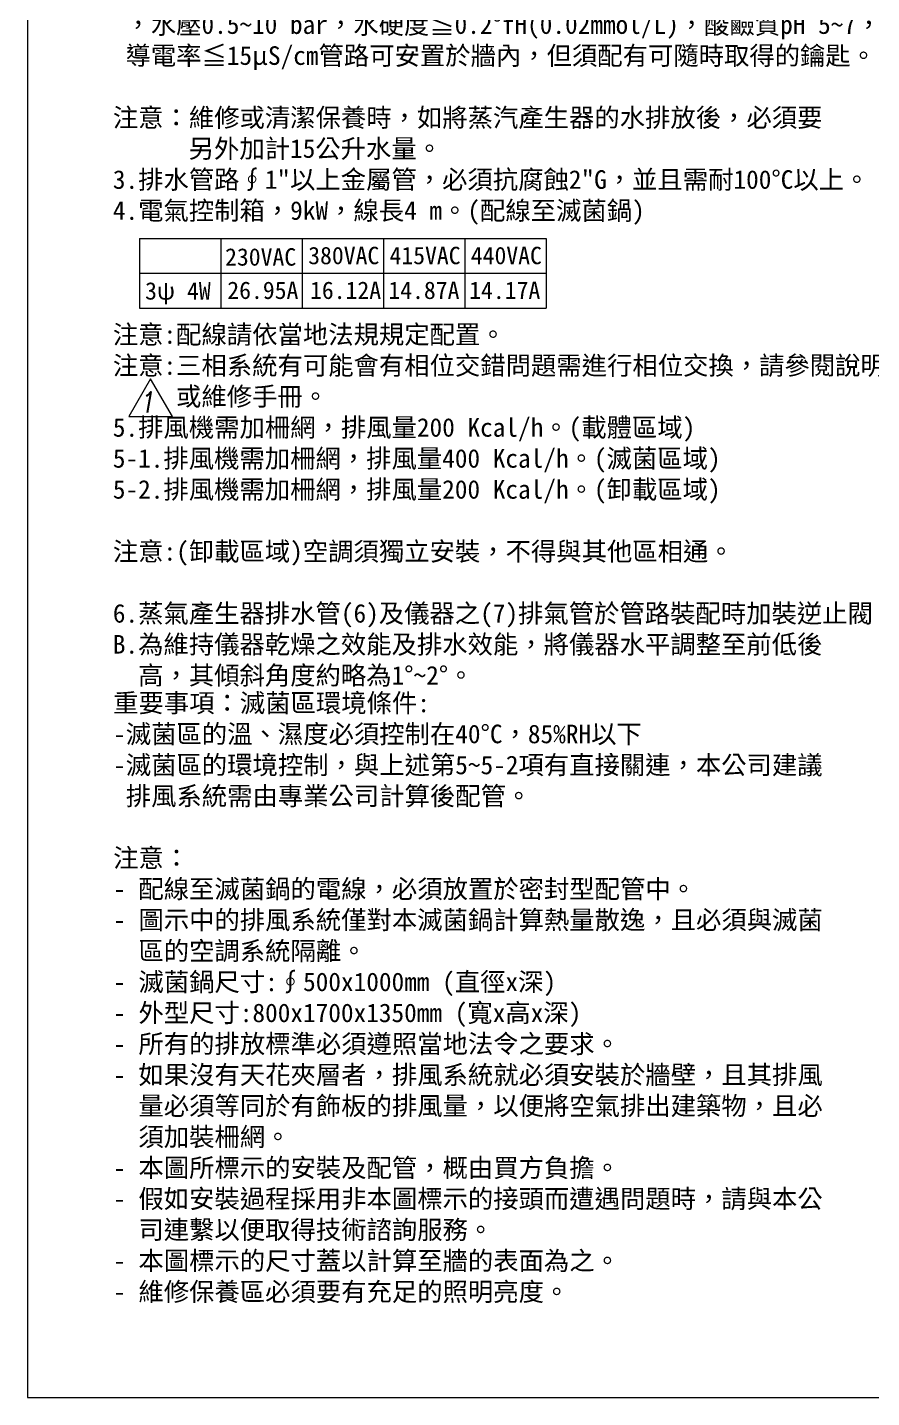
# Model space of a CAD drawing. Header units: millimetres. Extents: x 14345 to 27530, y 147 to 9417.
# Drawn here: x 14345 to 17980, y 147 to 6044 of the extents above; entities that cross this region are included whole.
import ezdxf

# ---------------------------------------------------------------- set-up
doc = ezdxf.new("R2010")
doc.units = ezdxf.units.MM
doc.header["$MEASUREMENT"] = 0
for name, color, linetype, lineweight in [('D', 3, 'Continuous', 13), ('F', 7, 'Continuous', 15), ('T', 4, 'Continuous', 15)]:
    doc.layers.add(name, color=color, linetype=linetype, lineweight=lineweight)
doc.styles.get("Standard").update_dxf_attribs({"font": 'KAIU.TTF'})
doc.styles.add('STU25', font='isocp2.shx')
doc.styles.add('Text', font='romans.shx', dxfattribs={"width": 0.8, "oblique": 10})

msp = doc.modelspace()

# ---------------------------------------------------------------- linework, layer by layer
at = {"layer": 'D'}
for p, q in [((14828.149, 5136.07), (14828.149, 4836.07)), ((14828.149, 5136.07), (16578.149, 5136.07)), ((15178.149, 5136.07), (15178.149, 4836.07)), ((15528.149, 5136.07), (15528.149, 4836.07)), ((15878.149, 5136.07), (15878.149, 4836.07)), ((16228.149, 5136.07), (16228.149, 4836.07)), ((16578.149, 5136.07), (16578.149, 4836.07)), ((14828.149, 4986.07), (16578.149, 4986.07)), ((14828.149, 4836.07), (16578.149, 4836.07))]:
    msp.add_line(p, q, dxfattribs=at)
at = {"layer": 'F', "color": 6}
msp.add_lwpolyline([(14345.274, 9417.389), (14345.274, 147.389), (27530.274, 147.389), (27530.274, 9417.389)], close=True, dxfattribs=at)
msp.add_lwpolyline([(14345.274, 9417.389), (14345.274, 147.389), (27530.274, 147.389), (27530.274, 9417.389)], close=True, dxfattribs=at)
at = {"layer": 'F', "color": 7}
msp.add_lwpolyline([(14875.919, 4531.491), (14782.428, 4369.56), (14969.409, 4369.56)], close=True, dxfattribs=at)

# ---------------------------------------------------------------- texts
at = {"layer": 'D', "color": 11, "char_height": 80, "attachment_point": 1}
for s, insert in [('1.冷水管路接頭(真空泵供水)：∮1/2"，水溫25%%DC，每一行程總耗水量\\P 約10~300公升(耗水量依乾燥行程時間而定)真空泵每分鐘耗水量約10公\\P 升、水壓0.5~10 bar、水硬度0.9%%DfH(0.09mmol/L)、pH 7~9、水含氯量\\P ≦0.1 mg/l，管路可安置於牆內，但須配有可隨時取得的鑰匙。\\P2.蒸氣產生器出水:∮1/2"，水溫25%%DC，每一滅菌行程大約消耗13公升\\P ，水壓0.5~10 bar，水硬度≦0.2%%DfH(0.02mmol/L)，酸鹼質pH 5~7，\\P 導電率≦15μS/cm管路可安置於牆內，但須配有可隨時取得的鑰匙。\\P\\P注意：維修或清潔保養時，如將蒸汽產生器的水排放後，必須要\\P      另外加計15公升水量。\\P3.排水管路∮1"以上金屬管，必須抗腐蝕2"G，並且需耐100%%DC以上。 \\P4.電氣控制箱，9kW，線長4 m。(配線至滅菌鍋)\\P    \\P\\P\\P注意:配線請依當地法規規定配置。\\P{\\fDFKai-SB|b0|i0|c136|p65;注意:三相系統有可能會有相位交錯問題需進行相位交換，請參閱說明書\\P     或維修手冊。}\\P5.排風機需加柵網，排風量200 Kcal/h。(載體區域)\\P5-1.排風機需加柵網，排風量400 Kcal/h。(滅菌區域)\\P5-2.排風機需加柵網，排風量200 Kcal/h。(卸載區域)\\P\\P注意:(卸載區域)空調須獨立安裝，不得與其他區相通。\\P\\P6.蒸氣產生器排水管(6)及儀器之(7)排氣管於管路裝配時加裝逆止閥。\\PB.為維持儀器乾燥之效能及排水效能，將儀器水平調整至前低後\\P  高，其傾斜角度約略為1%%D~2%%D。', (14713.121, 6763.344)), ('重要事項：滅菌區環境條件:\\P-滅菌區的溫、濕度必須控制在40%%DC，85%RH以下\\P-滅菌區的環境控制，與上述第5~5-2項有直接關連，本公司建議\\P 排風系統需由專業公司計算後配管。\\P\\P注意：\\P- 配線至滅菌鍋的電線，必須放置於密封型配管中。\\P- 圖示中的排風系統僅對本滅菌鍋計算熱量散逸，且必須與滅菌\\P  區的空調系統隔離。\\P- 滅菌鍋尺寸:∮500x1000mm (直徑x深)\\P- 外型尺寸:800x1700x1350mm (寬x高x深)\\P- 所有的排放標準必須遵照當地法令之要求。\\P- 如果沒有天花夾層者，排風系統就必須安裝於牆壁，且其排風\\P  量必須等同於有飾板的排風量，以便將空氣排出建築物，且必\\P  須加裝柵網。\\P- 本圖所標示的安裝及配管，概由買方負擔。\\P- 假如安裝過程採用非本圖標示的接頭而遭遇問題時，請與本公\\P  司連繫以便取得技術諮詢服務。\\P- 本圖標示的尺寸蓋以計算至牆的表面為之。\\P- 維修保養區必須要有充足的照明亮度。', (14714.49, 3176.962))]:
    msp.add_mtext(s, dxfattribs=dict(at, insert=insert))
at = {"layer": 'D', "color": 11, "char_height": 75, "attachment_point": 1, "style": 'STU25'}
for s, insert in [('{\\f標楷體|b0|i0|c136|p65;230VAC}', (15196.392, 5094.12)), ('{\\f標楷體|b0|i0|c136|p65;380VAC}', (15554.276, 5100.305)), ('{\\f標楷體|b0|i0|c136|p65;415VAC}', (15904.276, 5100.305)), ('{\\f標楷體|b0|i0|c136|p65;440VAC}', (16254.276, 5100.305)), ('{\\f標楷體|b0|i0|c136|p65;3ψ 4W}', (14851.957, 4948.081)), ('{\\f標楷體|b0|i0|c136|p65;26.95A}', (15205.952, 4950.751)), ('{\\f標楷體|b0|i0|c136|p65;16.12A}', (15562.105, 4950.751)), ('{\\f標楷體|b0|i0|c136|p65;14.87A}', (15899.399, 4950.751)), ('{\\f標楷體|b0|i0|c136|p65;14.17A}', (16247.448, 4950.751))]:
    msp.add_mtext(s, dxfattribs=dict(at, insert=insert))
at = {"layer": 'T', "lineweight": 20, "style": 'Text', "oblique": 10, "width": 0.8}
msp.add_text('1', height=90, dxfattribs=at).set_placement((14826.981, 4386.033))

doc.saveas('drawing.dxf')
